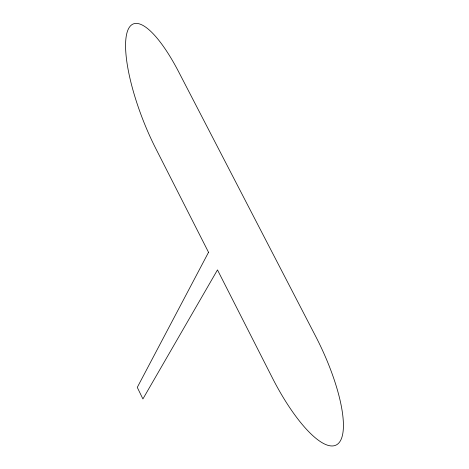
<?xml version="1.0" encoding="UTF-8"?>
<svg xmlns="http://www.w3.org/2000/svg" width="469" height="469" viewBox="0 0 469 469"><rect width="100%" height="100%" fill="white"/><g stroke="black" fill="none" stroke-linecap="round" stroke-linejoin="round"><path stroke-width="0.7" d="M208.535 252.304L137.276 387.388L142.91 398.943L217.481 269.904L272.389 377.92A96.268 28.627 64.5 0 0 338.342 443.481A96.268 28.627 64.5 0 0 315.66 336.314L178.836 72.173A93.765 26.241 68.5 0 0 127.169 32.127A93.765 26.241 68.5 0 0 155.655 148.274L208.535 252.304"/></g></svg>
